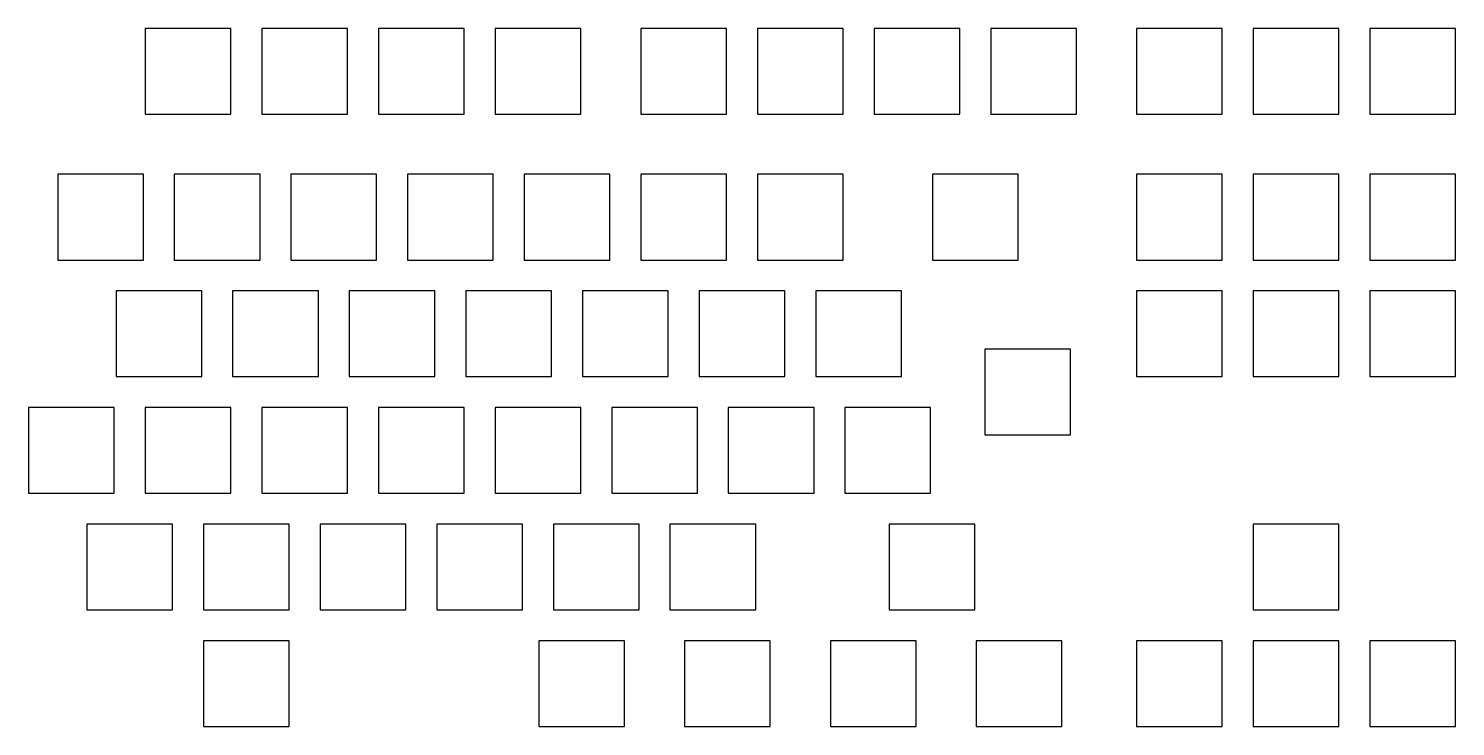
# Model space of a CAD drawing. Header units: millimetres. Extents: x 123 to 356, y -208 to -94.
import ezdxf

# ---------------------------------------------------------------- set-up
doc = ezdxf.new("R2010")
doc.units = ezdxf.units.MM

msp = doc.modelspace()

# ---------------------------------------------------------------- linework, layer by layer
for p, q in [((155.825, -94.1875), (141.825, -94.1875)), ((141.825, -94.1875), (141.825, -108.1875)), ((155.825, -108.1875), (155.825, -94.1875)), ((174.875, -94.1875), (160.875, -94.1875)), ((160.875, -94.1875), (160.875, -108.1875)), ((174.875, -108.1875), (174.875, -94.1875)), ((193.925, -94.1875), (179.925, -94.1875)), ((179.925, -94.1875), (179.925, -108.1875)), ((193.925, -108.1875), (193.925, -94.1875)), ((212.975, -94.1875), (198.975, -94.1875)), ((198.975, -94.1875), (198.975, -108.1875)), ((212.975, -108.1875), (212.975, -94.1875)), ((236.7875, -94.1875), (222.7875, -94.1875)), ((222.7875, -94.1875), (222.7875, -108.1875)), ((236.7875, -108.1875), (236.7875, -94.1875)), ((255.8375, -94.1875), (241.8375, -94.1875)), ((241.8375, -94.1875), (241.8375, -108.1875)), ((255.8375, -108.1875), (255.8375, -94.1875)), ((274.8875, -94.1875), (260.8875, -94.1875)), ((260.8875, -94.1875), (260.8875, -108.1875)), ((274.8875, -108.1875), (274.8875, -94.1875)), ((293.9375, -94.1875), (279.9375, -94.1875)), ((279.9375, -94.1875), (279.9375, -108.1875)), ((293.9375, -108.1875), (293.9375, -94.1875)), ((317.75, -94.1875), (303.75, -94.1875)), ((303.75, -94.1875), (303.75, -108.1875)), ((317.75, -108.1875), (317.75, -94.1875)), ((336.8, -94.1875), (322.8, -94.1875)), ((322.8, -94.1875), (322.8, -108.1875)), ((336.8, -108.1875), (336.8, -94.1875)), ((355.85, -94.1875), (341.85, -94.1875)), ((341.85, -94.1875), (341.85, -108.1875)), ((355.85, -108.1875), (355.85, -94.1875)), ((141.825, -108.1875), (155.825, -108.1875)), ((160.875, -108.1875), (174.875, -108.1875)), ((179.925, -108.1875), (193.925, -108.1875)), ((198.975, -108.1875), (212.975, -108.1875)), ((222.7875, -108.1875), (236.7875, -108.1875)), ((241.8375, -108.1875), (255.8375, -108.1875)), ((260.8875, -108.1875), (274.8875, -108.1875)), ((279.9375, -108.1875), (293.9375, -108.1875)), ((303.75, -108.1875), (317.75, -108.1875)), ((322.8, -108.1875), (336.8, -108.1875)), ((341.85, -108.1875), (355.85, -108.1875)), ((127.5375, -118), (127.5375, -132)), ((141.5375, -118), (127.5375, -118)), ((141.5375, -132), (141.5375, -118)), ((146.5875, -118), (146.5875, -132)), ((160.5875, -118), (146.5875, -118)), ((160.5875, -132), (160.5875, -118)), ((165.6375, -118), (165.6375, -132)), ((179.6375, -118), (165.6375, -118)), ((179.6375, -132), (179.6375, -118)), ((184.6875, -118), (184.6875, -132)), ((198.6875, -118), (184.6875, -118)), ((198.6875, -132), (198.6875, -118)), ((203.7375, -118), (203.7375, -132)), ((217.7375, -118), (203.7375, -118)), ((217.7375, -132), (217.7375, -118)), ((222.7875, -118), (222.7875, -132)), ((236.7875, -118), (222.7875, -118)), ((236.7875, -132), (236.7875, -118)), ((241.8375, -118), (241.8375, -132)), ((255.8375, -118), (241.8375, -118)), ((255.8375, -132), (255.8375, -118)), ((270.4125, -118), (270.4125, -132)), ((284.4125, -118), (270.4125, -118)), ((284.4125, -132), (284.4125, -118)), ((317.75, -118), (303.75, -118)), ((303.75, -118), (303.75, -132)), ((317.75, -132), (317.75, -118)), ((336.8, -118), (322.8, -118)), ((322.8, -118), (322.8, -132)), ((336.8, -132), (336.8, -118)), ((355.85, -118), (341.85, -118)), ((341.85, -118), (341.85, -132)), ((355.85, -132), (355.85, -118)), ((127.5375, -132), (141.5375, -132)), ((146.5875, -132), (160.5875, -132)), ((165.6375, -132), (179.6375, -132)), ((184.6875, -132), (198.6875, -132)), ((203.7375, -132), (217.7375, -132)), ((222.7875, -132), (236.7875, -132)), ((241.8375, -132), (255.8375, -132)), ((270.4125, -132), (284.4125, -132)), ((303.75, -132), (317.75, -132)), ((322.8, -132), (336.8, -132)), ((341.85, -132), (355.85, -132)), ((137.0625, -137.05), (137.0625, -151.05)), ((151.0625, -137.05), (137.0625, -137.05)), ((151.0625, -151.05), (151.0625, -137.05)), ((156.1125, -137.05), (156.1125, -151.05)), ((170.1125, -137.05), (156.1125, -137.05)), ((170.1125, -151.05), (170.1125, -137.05)), ((175.1625, -137.05), (175.1625, -151.05)), ((189.1625, -137.05), (175.1625, -137.05)), ((189.1625, -151.05), (189.1625, -137.05)), ((194.2125, -137.05), (194.2125, -151.05)), ((208.2125, -137.05), (194.2125, -137.05)), ((208.2125, -151.05), (208.2125, -137.05)), ((213.2625, -137.05), (213.2625, -151.05)), ((227.2625, -137.05), (213.2625, -137.05)), ((227.2625, -151.05), (227.2625, -137.05)), ((232.3125, -137.05), (232.3125, -151.05)), ((246.3125, -137.05), (232.3125, -137.05)), ((246.3125, -151.05), (246.3125, -137.05)), ((251.3625, -137.05), (251.3625, -151.05)), ((265.3625, -137.05), (251.3625, -137.05)), ((265.3625, -151.05), (265.3625, -137.05)), ((317.75, -137.05), (303.75, -137.05)), ((303.75, -137.05), (303.75, -151.05)), ((317.75, -151.05), (317.75, -137.05)), ((336.8, -137.05), (322.8, -137.05)), ((322.8, -137.05), (322.8, -151.05)), ((336.8, -151.05), (336.8, -137.05)), ((355.85, -137.05), (341.85, -137.05)), ((341.85, -137.05), (341.85, -151.05)), ((355.85, -151.05), (355.85, -137.05)), ((292.985, -146.575), (278.985, -146.575)), ((278.985, -146.575), (278.985, -160.575)), ((292.985, -160.575), (292.985, -146.575)), ((137.0625, -151.05), (151.0625, -151.05)), ((156.1125, -151.05), (170.1125, -151.05)), ((175.1625, -151.05), (189.1625, -151.05)), ((194.2125, -151.05), (208.2125, -151.05)), ((213.2625, -151.05), (227.2625, -151.05)), ((232.3125, -151.05), (246.3125, -151.05)), ((251.3625, -151.05), (265.3625, -151.05)), ((303.75, -151.05), (317.75, -151.05)), ((322.8, -151.05), (336.8, -151.05)), ((341.85, -151.05), (355.85, -151.05)), ((122.775, -156.1), (122.775, -170.1)), ((136.775, -156.1), (122.775, -156.1)), ((136.775, -170.1), (136.775, -156.1)), ((141.825, -156.1), (141.825, -170.1)), ((155.825, -156.1), (141.825, -156.1)), ((155.825, -170.1), (155.825, -156.1)), ((160.875, -156.1), (160.875, -170.1)), ((174.875, -156.1), (160.875, -156.1)), ((174.875, -170.1), (174.875, -156.1)), ((179.925, -156.1), (179.925, -170.1)), ((193.925, -156.1), (179.925, -156.1)), ((193.925, -170.1), (193.925, -156.1)), ((198.975, -156.1), (198.975, -170.1)), ((212.975, -156.1), (198.975, -156.1)), ((212.975, -170.1), (212.975, -156.1)), ((218.025, -156.1), (218.025, -170.1)), ((232.025, -156.1), (218.025, -156.1)), ((232.025, -170.1), (232.025, -156.1)), ((237.075, -156.1), (237.075, -170.1)), ((251.075, -156.1), (237.075, -156.1)), ((251.075, -170.1), (251.075, -156.1)), ((256.125, -156.1), (256.125, -170.1)), ((270.125, -156.1), (256.125, -156.1)), ((270.125, -170.1), (270.125, -156.1)), ((278.985, -160.575), (292.985, -160.575)), ((122.775, -170.1), (136.775, -170.1)), ((141.825, -170.1), (155.825, -170.1)), ((160.875, -170.1), (174.875, -170.1)), ((179.925, -170.1), (193.925, -170.1)), ((198.975, -170.1), (212.975, -170.1)), ((218.025, -170.1), (232.025, -170.1)), ((237.075, -170.1), (251.075, -170.1)), ((256.125, -170.1), (270.125, -170.1)), ((132.3, -175.15), (132.3, -189.15)), ((146.3, -175.15), (132.3, -175.15)), ((146.3, -189.15), (146.3, -175.15)), ((151.35, -175.15), (151.35, -189.15)), ((165.35, -175.15), (151.35, -175.15)), ((165.35, -189.15), (165.35, -175.15)), ((170.4, -175.15), (170.4, -189.15)), ((184.4, -175.15), (170.4, -175.15)), ((184.4, -189.15), (184.4, -175.15)), ((189.45, -175.15), (189.45, -189.15)), ((203.45, -175.15), (189.45, -175.15)), ((203.45, -189.15), (203.45, -175.15)), ((208.5, -175.15), (208.5, -189.15)), ((222.5, -175.15), (208.5, -175.15)), ((222.5, -189.15), (222.5, -175.15)), ((227.55, -175.15), (227.55, -189.15)), ((241.55, -175.15), (227.55, -175.15)), ((241.55, -189.15), (241.55, -175.15)), ((263.364, -175.15), (263.364, -189.15)), ((277.364, -175.15), (263.364, -175.15)), ((277.364, -189.15), (277.364, -175.15)), ((336.8, -175.15), (322.8, -175.15)), ((322.8, -175.15), (322.8, -189.15)), ((336.8, -189.15), (336.8, -175.15)), ((132.3, -189.15), (146.3, -189.15)), ((151.35, -189.15), (165.35, -189.15)), ((170.4, -189.15), (184.4, -189.15)), ((189.45, -189.15), (203.45, -189.15)), ((208.5, -189.15), (222.5, -189.15)), ((227.55, -189.15), (241.55, -189.15)), ((263.364, -189.15), (277.364, -189.15)), ((322.8, -189.15), (336.8, -189.15)), ((165.35, -194.2), (151.35, -194.2)), ((151.35, -194.2), (151.35, -208.2)), ((165.35, -208.2), (165.35, -194.2)), ((220.11875, -194.2), (206.11875, -194.2)), ((206.11875, -194.2), (206.11875, -208.2)), ((220.11875, -208.2), (220.11875, -194.2)), ((243.93125, -194.2), (229.93125, -194.2)), ((229.93125, -194.2), (229.93125, -208.2)), ((243.93125, -208.2), (243.93125, -194.2)), ((267.74375, -194.2), (253.74375, -194.2)), ((253.74375, -194.2), (253.74375, -208.2)), ((267.74375, -208.2), (267.74375, -194.2)), ((291.55625, -194.2), (277.55625, -194.2)), ((277.55625, -194.2), (277.55625, -208.2)), ((291.55625, -208.2), (291.55625, -194.2)), ((317.75, -194.2), (303.75, -194.2)), ((303.75, -194.2), (303.75, -208.2)), ((317.75, -208.2), (317.75, -194.2)), ((336.8, -194.2), (322.8, -194.2)), ((322.8, -194.2), (322.8, -208.2)), ((336.8, -208.2), (336.8, -194.2)), ((355.85, -194.2), (341.85, -194.2)), ((341.85, -194.2), (341.85, -208.2)), ((355.85, -208.2), (355.85, -194.2)), ((151.35, -208.2), (165.35, -208.2)), ((206.11875, -208.2), (220.11875, -208.2)), ((229.93125, -208.2), (243.93125, -208.2)), ((253.74375, -208.2), (267.74375, -208.2)), ((277.55625, -208.2), (291.55625, -208.2)), ((303.75, -208.2), (317.75, -208.2)), ((322.8, -208.2), (336.8, -208.2)), ((341.85, -208.2), (355.85, -208.2))]:
    msp.add_line(p, q)

doc.saveas('drawing.dxf')
